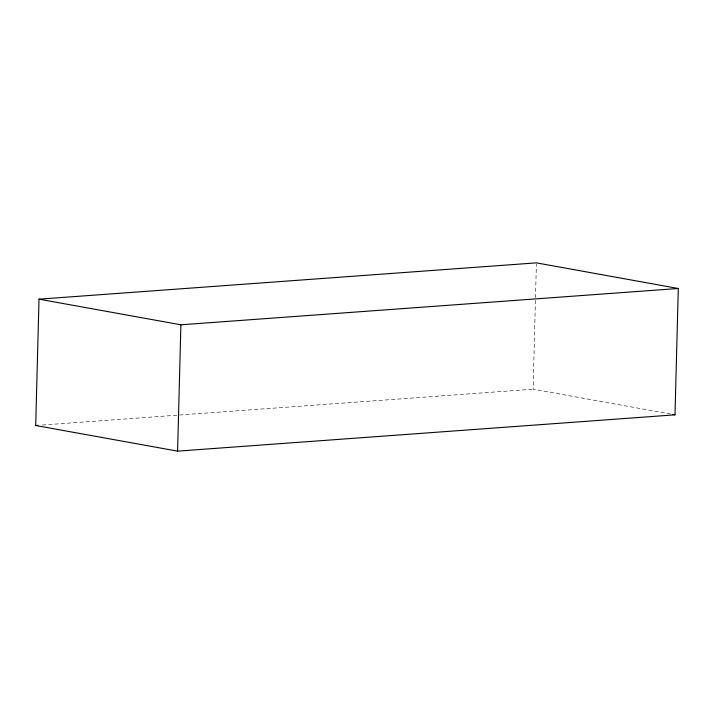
<?xml version="1.0" encoding="UTF-8"?>
<svg xmlns="http://www.w3.org/2000/svg" width="714" height="714" viewBox="0 0 714 714"><rect width="100%" height="100%" fill="white"/><g stroke="black" fill="none" stroke-linecap="round" stroke-linejoin="round"><path stroke-width="0.54" stroke-dasharray="3.57 2.68" d="M670.624 414.04L533.108 389.201L536.384 263.966M42.358 425.026L533.108 389.201"/><path stroke-width="1.07" d="M35.7 425.508L39.011 299.166L536.41 262.859L678.3 288.492L674.989 414.834L177.59 451.141L35.7 425.508L37.922 425.348M177.59 451.141L180.892 324.799L39.011 299.166M180.892 324.799L678.3 288.492M672.811 414.432L674.989 414.834"/></g></svg>
